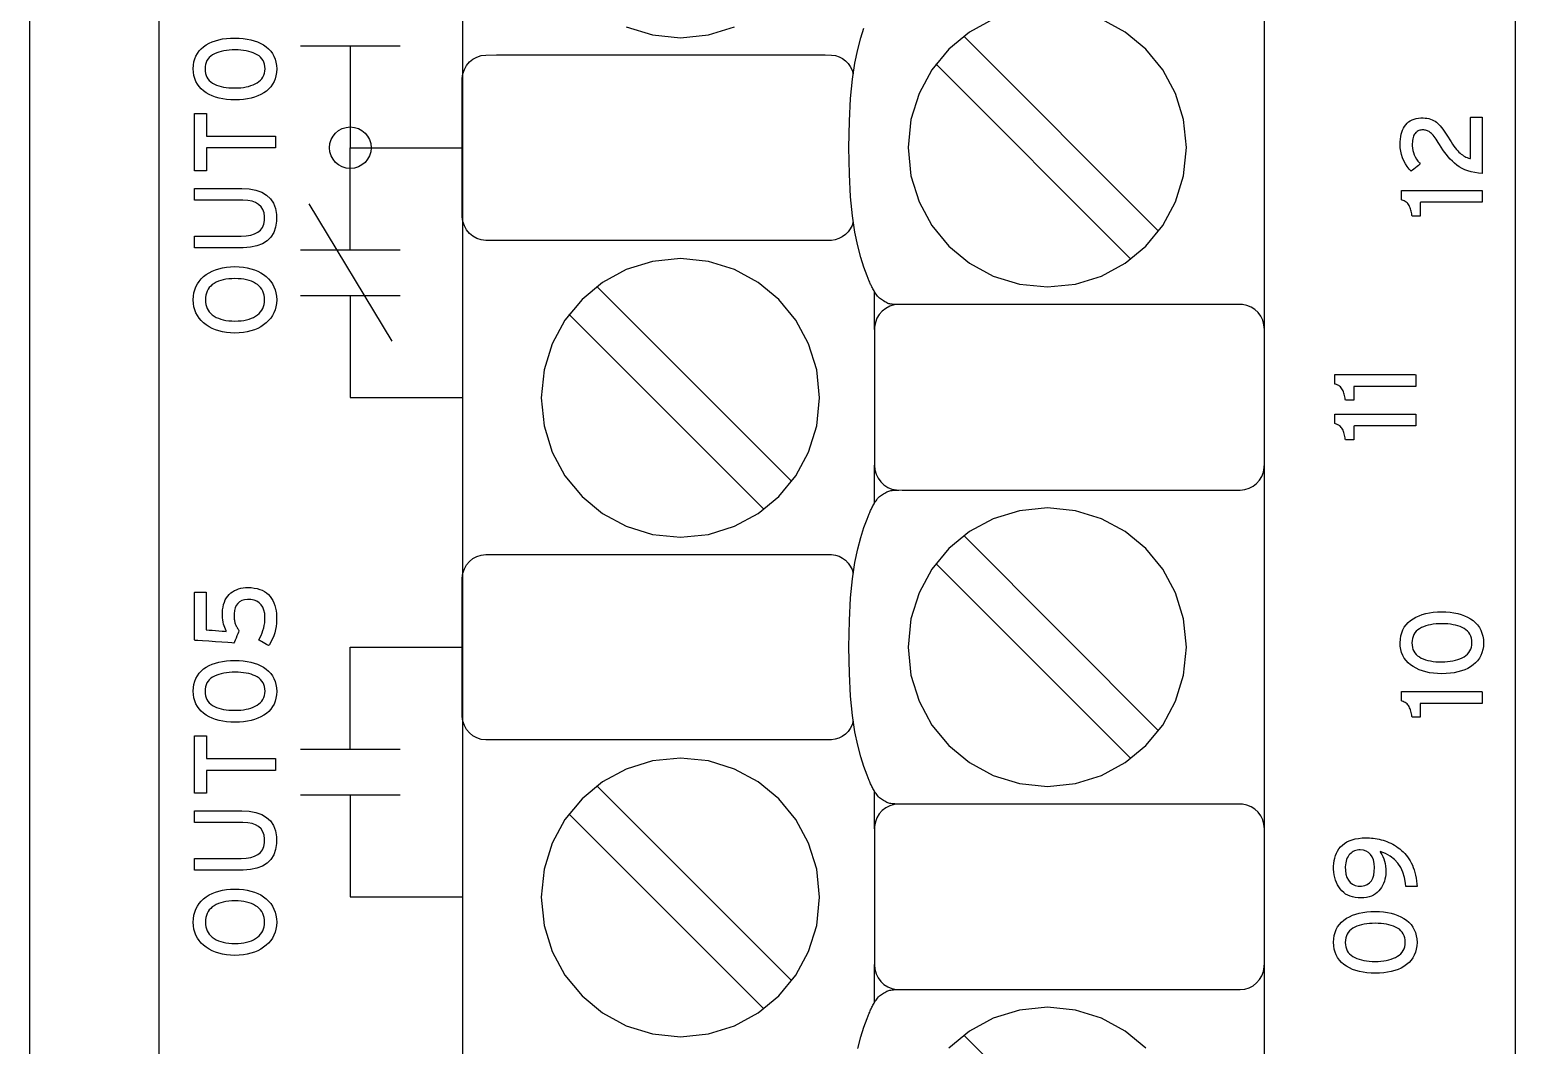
# Model space of a CAD drawing. Extents: x 1 to 47.7, y 0.2 to 35.
# Drawn here: x 31.778 to 33.563, y 5.357 to 6.577 of the extents above; entities that cross this region are included whole.
import ezdxf

# ---------------------------------------------------------------- set-up
doc = ezdxf.new("R2010")
doc.units = 0
doc.header["$MEASUREMENT"] = 0
doc.layers.add('8_0_____DWG', color=7, linetype='CONTINUOUS')

msp = doc.modelspace()

# ---------------------------------------------------------------- linework, layer by layer
at = {"layer": '8_0_____DWG'}
for points in [[(31.9334, 5.2497), (31.9334, 5.3641), (31.9334, 5.4799), (31.9334, 5.597), (31.9334, 5.7155), (31.9334, 5.8351), (31.9334, 5.9559), (31.9334, 6.0778), (31.9334, 6.2006), (31.9334, 6.3245), (31.9334, 6.5748), (31.9334, 6.8281), (31.9334, 7.0841), (31.9334, 7.342), (31.9334, 7.6015), (31.9334, 8.123)], [(33.5634, 8.123), (33.5634, 7.6015), (33.5634, 7.342), (33.5634, 7.0841), (33.5634, 6.8281), (33.5634, 6.5748), (33.5634, 6.3245), (33.5634, 6.2006), (33.5634, 6.0778), (33.5634, 5.9559), (33.5634, 5.8351), (33.5634, 5.7155), (33.5634, 5.597), (33.5634, 5.4799), (33.5634, 5.3641), (33.5634, 5.2497)], [(31.778, 5.3171), (31.778, 5.3956), (31.778, 5.4748), (31.778, 5.5547), (31.778, 5.6353), (31.778, 5.7166), (31.778, 5.7986), (31.778, 5.8813), (31.778, 5.9646), (31.778, 6.0485), (31.778, 6.133), (31.778, 6.2182), (31.778, 6.3039), (31.778, 6.3903), (31.778, 6.4772), (31.778, 6.5647), (31.778, 6.6527), (31.778, 6.8304), (31.778, 7.0101), (31.778, 7.1918), (31.778, 7.3753), (31.778, 7.5606), (31.778, 7.7476), (31.778, 7.9361)], [(33.2621, 5.2528), (33.2621, 5.5441), (33.2621, 5.8354), (33.2621, 6.1231), (33.2621, 6.2646), (33.2621, 6.4038), (33.2621, 6.5403), (33.2621, 6.6737), (33.2621, 6.8035), (33.2621, 6.9294), (33.2621, 7.0508), (33.2621, 7.1672), (33.2621, 7.2784), (33.2621, 7.3837), (33.2621, 7.4828), (33.2621, 7.5753), (33.2621, 7.6606), (33.2621, 7.7004), (33.2621, 7.7383), (33.2621, 7.7742), (33.2621, 7.808), (33.2621, 7.8397), (33.2621, 7.8692)], [(32.298, 6.6112), (32.298, 6.4854), (32.298, 6.3556), (32.298, 6.2222), (32.298, 6.0857), (32.298, 5.9465), (32.298, 5.8051), (32.298, 5.5174), (32.298, 5.2261)], [(32.936, 6.5895), (32.9076, 6.574), (32.8828, 6.5536), (32.8623, 6.5289), (32.8469, 6.5005), (32.8371, 6.4691), (32.8337, 6.4354), (32.8371, 6.4016), (32.8469, 6.3702), (32.8623, 6.3417), (32.8828, 6.317), (32.9076, 6.2965), (32.936, 6.2811), (32.9674, 6.2713), (33.0011, 6.2679), (33.0348, 6.2713), (33.0662, 6.2811), (33.0946, 6.2965), (33.1193, 6.317), (33.1397, 6.3417), (33.1551, 6.3702), (33.1648, 6.4016), (33.1682, 6.4354), (33.1648, 6.4691), (33.1551, 6.5005), (33.1397, 6.5289), (33.1193, 6.5536), (33.0946, 6.574), (33.0662, 6.5895)], [(32.495, 6.5804), (32.5264, 6.5707), (32.5601, 6.5673), (32.5938, 6.5707), (32.6252, 6.5804)], [(32.8224, 6.2468), (32.8209, 6.2468), (32.8194, 6.2468), (32.8178, 6.2469), (32.8162, 6.247), (32.8146, 6.2471), (32.8131, 6.2473), (32.8117, 6.2475), (32.8105, 6.2478), (32.8094, 6.2482), (32.8081, 6.2488), (32.8069, 6.2495), (32.8056, 6.2502), (32.8043, 6.2511), (32.8031, 6.2519), (32.8018, 6.2527), (32.8005, 6.2536), (32.7993, 6.2544), (32.7981, 6.2556), (32.7971, 6.2569), (32.7961, 6.2582), (32.7952, 6.2594), (32.7943, 6.2607), (32.7935, 6.2619), (32.7927, 6.2631), (32.792, 6.2644), (32.7914, 6.2656), (32.7907, 6.2668), (32.7902, 6.2679), (32.7896, 6.2689), (32.7891, 6.27), (32.7886, 6.2711), (32.7881, 6.2723), (32.7875, 6.2736), (32.7869, 6.2751), (32.7844, 6.2814), (32.7806, 6.2917), (32.7768, 6.3035), (32.7731, 6.3173), (32.7698, 6.3337), (32.7669, 6.3532), (32.7646, 6.3762), (32.7632, 6.4034), (32.7626, 6.4353), (32.7632, 6.4672), (32.7646, 6.4944), (32.7669, 6.5174), (32.7698, 6.5369), (32.7731, 6.5533), (32.7768, 6.5671), (32.7806, 6.5789)], [(32.1033, 6.5577), (32.2233, 6.5577)], [(32.1633, 6.5577), (32.1633, 6.4352), (32.298, 6.4352)], [(33.1348, 6.3349), (32.9005, 6.5692)], [(32.7678, 6.3462), (32.7663, 6.3418), (32.7642, 6.3377), (32.7615, 6.334), (32.7583, 6.3308), (32.7546, 6.3281), (32.7506, 6.326), (32.7462, 6.3246), (32.7416, 6.3239), (32.7341, 6.3238), (32.7019, 6.3238), (32.6478, 6.3238), (32.5801, 6.3238), (32.5071, 6.3238), (32.4371, 6.3238), (32.3783, 6.3238), (32.339, 6.3238), (32.3262, 6.3238), (32.3206, 6.3245), (32.3155, 6.3263), (32.3107, 6.3289), (32.3066, 6.3323), (32.3031, 6.3365), (32.3005, 6.3412), (32.2987, 6.3465), (32.2978, 6.3521), (32.2978, 6.3571), (32.2978, 6.3713), (32.2978, 6.3936), (32.2978, 6.4208), (32.2978, 6.4497), (32.2978, 6.4769), (32.2978, 6.4992), (32.2978, 6.5134), (32.2978, 6.5183), (32.2987, 6.524), (32.3005, 6.5292), (32.3031, 6.534), (32.3066, 6.5382), (32.3107, 6.5416), (32.3155, 6.5442), (32.3206, 6.5459), (32.3262, 6.5466), (32.339, 6.5467), (32.3783, 6.5467), (32.4371, 6.5467), (32.5071, 6.5467), (32.5801, 6.5467), (32.6478, 6.5467), (32.7019, 6.5467), (32.7341, 6.5467), (32.7416, 6.5466), (32.7463, 6.5459), (32.7507, 6.5444), (32.7547, 6.5423), (32.7583, 6.5396), (32.7615, 6.5363), (32.7642, 6.5326), (32.7663, 6.5285), (32.7678, 6.524)], [(33.1014, 6.3015), (32.8671, 6.5358)], [(31.9904, 6.4489), (32.0733, 6.4489), (32.0733, 6.4349), (31.9904, 6.4349), (31.9904, 6.4074), (31.9761, 6.4074), (31.9761, 6.4764), (31.9904, 6.4764), (31.9904, 6.4489)], [(32.1633, 6.3127), (32.1633, 6.4352), (32.298, 6.4352)], [(32.1133, 6.3677), (32.2133, 6.2027)], [(32.1033, 6.3127), (32.2233, 6.3127)], [(32.6938, 6.0343), (32.4595, 6.2686)], [(32.1033, 6.2577), (32.2233, 6.2577)], [(32.1633, 6.2577), (32.1633, 6.1352), (32.298, 6.1352)], [(32.7932, 6.2168), (32.7932, 6.2624)], [(32.6604, 6.0009), (32.4261, 6.2351)], [(32.7932, 6.0084), (32.7932, 6.054)], [(32.8224, 5.6468), (32.8209, 5.6468), (32.8194, 5.6468), (32.8178, 5.6469), (32.8162, 5.647), (32.8146, 5.6471), (32.8131, 5.6473), (32.8117, 5.6475), (32.8105, 5.6478), (32.8094, 5.6482), (32.8081, 5.6488), (32.8069, 5.6495), (32.8056, 5.6502), (32.8043, 5.6511), (32.8031, 5.6519), (32.8018, 5.6527), (32.8005, 5.6536), (32.7993, 5.6544), (32.7981, 5.6556), (32.7971, 5.6569), (32.7961, 5.6582), (32.7952, 5.6594), (32.7943, 5.6607), (32.7935, 5.6619), (32.7927, 5.6631), (32.792, 5.6644), (32.7914, 5.6656), (32.7907, 5.6668), (32.7902, 5.6679), (32.7896, 5.6689), (32.7891, 5.67), (32.7886, 5.6711), (32.7881, 5.6723), (32.7875, 5.6736), (32.7869, 5.6751), (32.7844, 5.6814), (32.7806, 5.6917), (32.7768, 5.7035), (32.7731, 5.7173), (32.7698, 5.7337), (32.7669, 5.7532), (32.7646, 5.7762), (32.7632, 5.8034), (32.7626, 5.8353), (32.7632, 5.8671), (32.7646, 5.8943), (32.7669, 5.9174), (32.7698, 5.9369), (32.7731, 5.9532), (32.7768, 5.9671), (32.7806, 5.9789), (32.7844, 5.9891), (32.7869, 5.9954), (32.7875, 5.9969), (32.7881, 5.9983), (32.7886, 5.9995), (32.7891, 6.0006), (32.7896, 6.0016), (32.7902, 6.0027), (32.7907, 6.0038), (32.7914, 6.005), (32.792, 6.0062), (32.7927, 6.0074), (32.7935, 6.0087), (32.7943, 6.0099), (32.7952, 6.0111), (32.7961, 6.0124), (32.7971, 6.0137), (32.7981, 6.015), (32.7993, 6.0162), (32.8005, 6.017), (32.8018, 6.0178), (32.8031, 6.0187), (32.8043, 6.0195), (32.8056, 6.0203), (32.8069, 6.0211), (32.8081, 6.0218), (32.8094, 6.0224), (32.8105, 6.0228), (32.8117, 6.0231), (32.8131, 6.0234), (32.8146, 6.0236), (32.8162, 6.0237), (32.8178, 6.0238), (32.8194, 6.0239), (32.8209, 6.024), (32.8224, 6.024)], [(33.1348, 5.7349), (32.9005, 5.9692)], [(32.7678, 5.7462), (32.7663, 5.7418), (32.7642, 5.7377), (32.7615, 5.734), (32.7583, 5.7308), (32.7546, 5.7281), (32.7506, 5.726), (32.7462, 5.7246), (32.7416, 5.7239), (32.7341, 5.7238), (32.7019, 5.7238), (32.6478, 5.7238), (32.5801, 5.7238), (32.5071, 5.7238), (32.4371, 5.7238), (32.3783, 5.7238), (32.339, 5.7238), (32.3262, 5.7238), (32.3206, 5.7245), (32.3155, 5.7262), (32.3107, 5.7289), (32.3066, 5.7323), (32.3031, 5.7365), (32.3005, 5.7412), (32.2987, 5.7465), (32.2978, 5.7521), (32.2978, 5.7571), (32.2978, 5.7713), (32.2978, 5.7936), (32.2978, 5.8208), (32.2978, 5.8497), (32.2978, 5.8769), (32.2978, 5.8992), (32.2978, 5.9134), (32.2978, 5.9183), (32.2987, 5.924), (32.3005, 5.9292), (32.3031, 5.934), (32.3066, 5.9381), (32.3107, 5.9416), (32.3155, 5.9442), (32.3206, 5.9459), (32.3262, 5.9466), (32.339, 5.9467), (32.3783, 5.9467), (32.4371, 5.9467), (32.5071, 5.9467), (32.5801, 5.9467), (32.6478, 5.9467), (32.7019, 5.9467), (32.7341, 5.9467), (32.7416, 5.9466), (32.7463, 5.9459), (32.7507, 5.9444), (32.7547, 5.9423), (32.7583, 5.9396), (32.7615, 5.9363), (32.7642, 5.9326), (32.7663, 5.9285), (32.7678, 5.924)], [(33.1014, 5.7015), (32.8671, 5.9358)], [(32.1633, 5.7127), (32.1633, 5.8352), (32.298, 5.8352)], [(31.9904, 5.7013), (32.0733, 5.7013), (32.0733, 5.6872), (31.9904, 5.6872), (31.9904, 5.6597), (31.9761, 5.6597), (31.9761, 5.7288), (31.9904, 5.7288), (31.9904, 5.7013)], [(32.1033, 5.7127), (32.2233, 5.7127)], [(32.6938, 5.4343), (32.4595, 5.6686)], [(32.7932, 5.6168), (32.7932, 5.6624)], [(32.1033, 5.6577), (32.2233, 5.6577)], [(32.1633, 5.6577), (32.1633, 5.5352), (32.298, 5.5352)], [(32.6604, 5.4009), (32.4261, 5.6351)], [(32.7932, 5.4084), (32.7932, 5.454)], [(32.7731, 5.3532), (32.7768, 5.3671), (32.7806, 5.3788), (32.7844, 5.3891), (32.7869, 5.3954), (32.7875, 5.3969), (32.7881, 5.3983), (32.7886, 5.3995), (32.7891, 5.4006), (32.7896, 5.4016), (32.7902, 5.4027), (32.7907, 5.4038), (32.7914, 5.405), (32.792, 5.4062), (32.7927, 5.4074), (32.7935, 5.4087), (32.7943, 5.4099), (32.7952, 5.4111), (32.7961, 5.4124), (32.7971, 5.4137), (32.7981, 5.415), (32.7993, 5.4162), (32.8005, 5.417), (32.8018, 5.4178), (32.8031, 5.4187), (32.8043, 5.4195), (32.8056, 5.4203), (32.8069, 5.4211), (32.8081, 5.4218), (32.8094, 5.4224), (32.8105, 5.4228), (32.8117, 5.4231), (32.8131, 5.4233), (32.8146, 5.4236), (32.8162, 5.4237), (32.8178, 5.4238), (32.8194, 5.4239), (32.8209, 5.424), (32.8224, 5.424)], [(33.1193, 5.3536), (33.0946, 5.374), (33.0662, 5.3895), (33.0348, 5.3992), (33.0011, 5.4026), (32.9674, 5.3992), (32.936, 5.3895), (32.9076, 5.374), (32.8828, 5.3536)], [(33.1348, 5.1349), (32.9005, 5.3692)]]:
    msp.add_lwpolyline(points, dxfattribs=at)
for points in [[(32.0245, 6.567), (32.0297, 6.5669), (32.0346, 6.5665), (32.0393, 6.5658), (32.0437, 6.5649), (32.0479, 6.5638), (32.0518, 6.5623), (32.0556, 6.5606), (32.059, 6.5587), (32.0623, 6.5565), (32.0651, 6.554), (32.0677, 6.5513), (32.0698, 6.5483), (32.0715, 6.5451), (32.0729, 6.5416), (32.0739, 6.5379), (32.0746, 6.534), (32.0749, 6.5298), (32.0746, 6.5256), (32.074, 6.5217), (32.0729, 6.518), (32.0716, 6.5146), (32.0698, 6.5114), (32.0677, 6.5085), (32.0652, 6.5058), (32.0624, 6.5033), (32.0592, 6.5011), (32.0558, 6.4991), (32.0521, 6.4975), (32.0482, 6.496), (32.044, 6.4949), (32.0396, 6.4939), (32.0349, 6.4933), (32.03, 6.4929), (32.0248, 6.4928), (32.0196, 6.4929), (32.0147, 6.4933), (32.01, 6.494), (32.0056, 6.4949), (32.0014, 6.4961), (31.9974, 6.4975), (31.9937, 6.4992), (31.9902, 6.5012), (31.987, 6.5034), (31.9841, 6.5059), (31.9816, 6.5087), (31.9795, 6.5116), (31.9777, 6.5148), (31.9764, 6.5183), (31.9754, 6.5219), (31.9748, 6.5259), (31.9746, 6.53), (31.9748, 6.5342), (31.9754, 6.5382), (31.9764, 6.5419), (31.9778, 6.5453), (31.9795, 6.5485), (31.9816, 6.5515), (31.9841, 6.5542), (31.9869, 6.5566), (31.9901, 6.5588), (31.9935, 6.5607), (31.9972, 6.5624), (32.0011, 6.5638), (32.0053, 6.565), (32.0098, 6.5659), (32.0144, 6.5665), (32.0194, 6.5669)], [(32.0248, 6.5528), (32.0212, 6.5527), (32.0177, 6.5525), (32.0144, 6.5521), (32.0112, 6.5516), (32.0082, 6.551), (32.0054, 6.5502), (32.0027, 6.5492), (32.0001, 6.5481), (31.9978, 6.5469), (31.9957, 6.5454), (31.9938, 6.5437), (31.9923, 6.5419), (31.991, 6.5399), (31.99, 6.5376), (31.9893, 6.5352), (31.9888, 6.5326), (31.9887, 6.5298), (31.9888, 6.527), (31.9893, 6.5244), (31.99, 6.522), (31.991, 6.5198), (31.9922, 6.5178), (31.9938, 6.516), (31.9956, 6.5144), (31.9976, 6.5129), (32, 6.5116), (32.0025, 6.5105), (32.0051, 6.5096), (32.008, 6.5088), (32.0109, 6.5081), (32.0141, 6.5076), (32.0174, 6.5072), (32.0209, 6.507), (32.0245, 6.507), (32.0281, 6.5071), (32.0316, 6.5073), (32.0349, 6.5077), (32.038, 6.5082), (32.041, 6.5089), (32.0438, 6.5098), (32.0465, 6.5107), (32.049, 6.5119), (32.0514, 6.5132), (32.0535, 6.5146), (32.0554, 6.5163), (32.057, 6.5181), (32.0583, 6.5201), (32.0594, 6.5223), (32.0601, 6.5247), (32.0606, 6.5273), (32.0608, 6.53), (32.0606, 6.5328), (32.0601, 6.5355), (32.0594, 6.5379), (32.0584, 6.5401), (32.0571, 6.5421), (32.0555, 6.5439), (32.0536, 6.5456), (32.0515, 6.547), (32.0491, 6.5482), (32.0466, 6.5493), (32.044, 6.5502), (32.0412, 6.551), (32.0382, 6.5517), (32.0351, 6.5521), (32.0318, 6.5525), (32.0284, 6.5527)], [(33.5238, 6.4044), (33.5191, 6.4048), (33.5147, 6.4055), (33.5105, 6.4064), (33.5065, 6.4075), (33.5028, 6.4088), (33.4994, 6.4104), (33.4961, 6.4122), (33.4931, 6.4142), (33.4904, 6.4165), (33.4878, 6.419), (33.4853, 6.4215), (33.4829, 6.4241), (33.4806, 6.4269), (33.4784, 6.4297), (33.4762, 6.4327), (33.4742, 6.4357), (33.4723, 6.4389), (33.4707, 6.4416), (33.4694, 6.4436), (33.4682, 6.4455), (33.467, 6.4472), (33.4659, 6.4488), (33.4648, 6.4501), (33.4637, 6.4514), (33.4627, 6.4524), (33.4617, 6.4533), (33.4607, 6.454), (33.4598, 6.4546), (33.4588, 6.4552), (33.4578, 6.4556), (33.4567, 6.456), (33.4557, 6.4563), (33.4546, 6.4565), (33.4535, 6.4566), (33.4524, 6.4567), (33.4511, 6.4566), (33.4498, 6.4565), (33.4486, 6.4562), (33.4475, 6.4559), (33.4465, 6.4554), (33.4455, 6.4548), (33.4445, 6.4541), (33.4437, 6.4534), (33.4429, 6.4525), (33.4422, 6.4514), (33.4415, 6.4502), (33.441, 6.4489), (33.4405, 6.4474), (33.4401, 6.4458), (33.4399, 6.444), (33.4397, 6.4421), (33.4396, 6.44), (33.4396, 6.4376), (33.4398, 6.4348), (33.4403, 6.432), (33.4411, 6.4293), (33.442, 6.4267), (33.4432, 6.4241), (33.4447, 6.4216), (33.4464, 6.4192), (33.4483, 6.4169), (33.4491, 6.4158), (33.4483, 6.4151), (33.447, 6.414), (33.4453, 6.4126), (33.4434, 6.4111), (33.4416, 6.4096), (33.4399, 6.4083), (33.4388, 6.4073), (33.4382, 6.4069), (33.436, 6.4093), (33.4335, 6.4126), (33.4313, 6.416), (33.4294, 6.4196), (33.4279, 6.4232), (33.4267, 6.427), (33.4258, 6.4309), (33.4252, 6.4349), (33.425, 6.439), (33.4251, 6.4424), (33.4254, 6.4455), (33.4258, 6.4485), (33.4263, 6.4513), (33.4271, 6.4539), (33.428, 6.4564), (33.4291, 6.4587), (33.4303, 6.4609), (33.4317, 6.4628), (33.4334, 6.4646), (33.4352, 6.4662), (33.4372, 6.4675), (33.4394, 6.4686), (33.4417, 6.4695), (33.4443, 6.4702), (33.447, 6.4707), (33.4499, 6.471), (33.4527, 6.471), (33.455, 6.4709), (33.4573, 6.4706), (33.4594, 6.4702), (33.4615, 6.4696), (33.4634, 6.4689), (33.4652, 6.4681), (33.467, 6.4671), (33.4686, 6.4659), (33.4701, 6.4646), (33.4716, 6.4631), (33.4732, 6.4614), (33.4748, 6.4595), (33.4764, 6.4575), (33.478, 6.4553), (33.4796, 6.4529), (33.4813, 6.4504), (33.4829, 6.4477), (33.4847, 6.4448), (33.4864, 6.4421), (33.4881, 6.4395), (33.4897, 6.4372), (33.4913, 6.4351), (33.4928, 6.4332), (33.4943, 6.4315), (33.4957, 6.43), (33.4971, 6.4287), (33.4984, 6.4275), (33.4998, 6.4265), (33.5012, 6.4255), (33.5027, 6.4247), (33.5041, 6.4239), (33.5056, 6.4233), (33.5071, 6.4228), (33.5086, 6.4223), (33.5097, 6.4223), (33.5097, 6.4252), (33.5097, 6.4308), (33.5097, 6.4382), (33.5097, 6.4466), (33.5097, 6.455), (33.5097, 6.4625), (33.5097, 6.4684), (33.5097, 6.4716), (33.5098, 6.472), (33.5108, 6.472), (33.5125, 6.472), (33.5147, 6.472), (33.5171, 6.472), (33.5195, 6.472), (33.5215, 6.472), (33.523, 6.472), (33.5237, 6.472), (33.5238, 6.4705), (33.5238, 6.4648), (33.5238, 6.456), (33.5238, 6.4452), (33.5238, 6.4337), (33.5238, 6.4227), (33.5238, 6.4134), (33.5238, 6.4069)], [(32.1633, 6.4602), (32.1683, 6.4597), (32.173, 6.4583), (32.1773, 6.456), (32.181, 6.4529), (32.184, 6.4492), (32.1863, 6.445), (32.1878, 6.4403), (32.1883, 6.4352), (32.1878, 6.4302), (32.1863, 6.4255), (32.184, 6.4213), (32.181, 6.4176), (32.1773, 6.4145), (32.173, 6.4122), (32.1683, 6.4107), (32.1633, 6.4102), (32.1583, 6.4107), (32.1536, 6.4122), (32.1493, 6.4145), (32.1456, 6.4176), (32.1426, 6.4213), (32.1403, 6.4255), (32.1388, 6.4302), (32.1383, 6.4352), (32.1388, 6.4403), (32.1403, 6.445), (32.1426, 6.4492), (32.1456, 6.4529), (32.1493, 6.456), (32.1536, 6.4583), (32.1583, 6.4597)], [(32.0328, 6.3864), (32.0419, 6.3859), (32.0499, 6.3843), (32.0568, 6.3819), (32.0626, 6.3784), (32.0673, 6.374), (32.0708, 6.3687), (32.0733, 6.3624), (32.0746, 6.3551), (32.0747, 6.3471), (32.0736, 6.3397), (32.0713, 6.3333), (32.0679, 6.3279), (32.0635, 6.3234), (32.0579, 6.3198), (32.0511, 6.3172), (32.0433, 6.3156), (32.0344, 6.3149), (32.0311, 6.3149), (32.0261, 6.3149), (32.0184, 6.3149), (32.0092, 6.3149), (31.9994, 6.3149), (31.9901, 6.3149), (31.9825, 6.3149), (31.9775, 6.3149), (31.9761, 6.3149), (31.9761, 6.3156), (31.9761, 6.3172), (31.9761, 6.3193), (31.9761, 6.3217), (31.9761, 6.3241), (31.9761, 6.3263), (31.9761, 6.328), (31.9761, 6.3289), (31.9769, 6.329), (31.9812, 6.329), (31.9884, 6.329), (31.9973, 6.329), (32.007, 6.329), (32.0164, 6.329), (32.0244, 6.329), (32.03, 6.329), (32.0321, 6.329), (32.0383, 6.3293), (32.0437, 6.3301), (32.0483, 6.3316), (32.0522, 6.3336), (32.0553, 6.3363), (32.0577, 6.3395), (32.0593, 6.3432), (32.0602, 6.3476), (32.0603, 6.3525), (32.0596, 6.3571), (32.0581, 6.361), (32.056, 6.3644), (32.0531, 6.3672), (32.0495, 6.3694), (32.0452, 6.371), (32.0401, 6.3719), (32.0343, 6.3723), (32.0317, 6.3723), (32.0266, 6.3723), (32.0189, 6.3723), (32.0095, 6.3723), (31.9996, 6.3723), (31.9903, 6.3723), (31.9826, 6.3723), (31.9775, 6.3723), (31.9761, 6.3724), (31.9761, 6.3731), (31.9761, 6.3746), (31.9761, 6.3767), (31.9761, 6.3791), (31.9761, 6.3816), (31.9761, 6.3837), (31.9761, 6.3854), (31.9761, 6.3863), (31.9769, 6.3864), (31.9813, 6.3864), (31.9885, 6.3864), (31.9976, 6.3864), (32.0074, 6.3864), (32.0169, 6.3864), (32.025, 6.3864), (32.0307, 6.3864)], [(33.5238, 6.3698), (33.5209, 6.3698), (33.5133, 6.3698), (33.5025, 6.3698), (33.4898, 6.3698), (33.4767, 6.3698), (33.4648, 6.3698), (33.4554, 6.3698), (33.45, 6.3698), (33.4492, 6.3696), (33.4492, 6.3684), (33.4492, 6.3663), (33.4492, 6.3636), (33.4492, 6.3607), (33.4492, 6.3579), (33.4492, 6.3554), (33.4492, 6.3537), (33.4492, 6.3531), (33.4488, 6.3531), (33.4478, 6.3531), (33.4464, 6.3531), (33.4447, 6.3531), (33.4429, 6.3531), (33.4413, 6.3531), (33.44, 6.3531), (33.4393, 6.3531), (33.4391, 6.3539), (33.4389, 6.3556), (33.4387, 6.3573), (33.4383, 6.3588), (33.438, 6.3604), (33.4375, 6.3618), (33.437, 6.3632), (33.4364, 6.3646), (33.4357, 6.3658), (33.435, 6.367), (33.4342, 6.3681), (33.4333, 6.3691), (33.4323, 6.3699), (33.4312, 6.3707), (33.43, 6.3713), (33.4287, 6.3719), (33.4273, 6.3723), (33.4266, 6.3726), (33.4266, 6.3734), (33.4266, 6.3749), (33.4266, 6.3767), (33.4266, 6.3787), (33.4266, 6.3806), (33.4266, 6.3823), (33.4266, 6.3834), (33.4266, 6.3839), (33.4303, 6.3839), (33.4402, 6.3839), (33.4544, 6.3839), (33.4709, 6.3839), (33.4879, 6.3839), (33.5035, 6.3839), (33.5158, 6.3839), (33.5228, 6.3839), (33.5238, 6.3837), (33.5238, 6.3827), (33.5238, 6.3809), (33.5238, 6.3787), (33.5238, 6.3762), (33.5238, 6.3738), (33.5238, 6.3718), (33.5238, 6.3703)], [(32.0247, 6.2924), (32.0298, 6.2922), (32.0348, 6.2917), (32.0394, 6.291), (32.0439, 6.2899), (32.048, 6.2886), (32.052, 6.287), (32.0556, 6.2851), (32.0591, 6.2829), (32.0623, 6.2804), (32.0651, 6.2777), (32.0677, 6.2747), (32.0698, 6.2716), (32.0715, 6.2682), (32.0729, 6.2646), (32.0739, 6.2607), (32.0746, 6.2567), (32.0749, 6.2524), (32.0746, 6.2482), (32.0739, 6.2442), (32.0729, 6.2404), (32.0715, 6.2368), (32.0698, 6.2335), (32.0677, 6.2304), (32.0651, 6.2275), (32.0623, 6.2248), (32.0591, 6.2223), (32.0556, 6.2201), (32.052, 6.2181), (32.048, 6.2165), (32.0439, 6.2151), (32.0394, 6.214), (32.0348, 6.2133), (32.0298, 6.2128), (32.0247, 6.2126), (32.0195, 6.2128), (32.0146, 6.2133), (32.0099, 6.214), (32.0054, 6.2151), (32.0012, 6.2165), (31.9973, 6.2181), (31.9936, 6.2201), (31.9901, 6.2223), (31.9869, 6.2248), (31.9841, 6.2275), (31.9816, 6.2304), (31.9795, 6.2335), (31.9778, 6.2368), (31.9764, 6.2404), (31.9754, 6.2442), (31.9748, 6.2482), (31.9746, 6.2524), (31.9748, 6.2567), (31.9754, 6.2607), (31.9764, 6.2646), (31.9778, 6.2682), (31.9795, 6.2716), (31.9816, 6.2747), (31.9841, 6.2777), (31.9869, 6.2804), (31.9901, 6.2829), (31.9936, 6.2851), (31.9973, 6.287), (32.0012, 6.2886), (32.0054, 6.2899), (32.0099, 6.291), (32.0146, 6.2917), (32.0195, 6.2922)], [(32.5601, 5.9673), (32.5938, 5.9707), (32.6252, 5.9804), (32.6536, 5.9959), (32.6783, 6.0163), (32.6987, 6.0411), (32.7141, 6.0695), (32.7238, 6.101), (32.7272, 6.1347), (32.7238, 6.1684), (32.7141, 6.1998), (32.6987, 6.2282), (32.6783, 6.253), (32.6536, 6.2734), (32.6252, 6.2888), (32.5938, 6.2986), (32.5601, 6.302), (32.5264, 6.2986), (32.495, 6.2888), (32.4666, 6.2734), (32.4418, 6.253), (32.4213, 6.2282), (32.4059, 6.1998), (32.3961, 6.1684), (32.3927, 6.1347), (32.3961, 6.101), (32.4059, 6.0695), (32.4213, 6.0411), (32.4418, 6.0163), (32.4666, 5.9959), (32.495, 5.9804), (32.5264, 5.9707)], [(32.0247, 6.278), (32.0209, 6.2779), (32.0172, 6.2776), (32.0138, 6.2772), (32.0106, 6.2766), (32.0076, 6.2758), (32.0047, 6.2748), (32.0021, 6.2736), (31.9997, 6.2723), (31.9974, 6.2708), (31.9955, 6.2691), (31.9938, 6.2672), (31.9924, 6.2652), (31.9912, 6.2629), (31.9903, 6.2606), (31.9896, 6.258), (31.9892, 6.2553), (31.9891, 6.2524), (31.9892, 6.2496), (31.9896, 6.2469), (31.9903, 6.2444), (31.9912, 6.2421), (31.9924, 6.2399), (31.9938, 6.2379), (31.9955, 6.236), (31.9974, 6.2343), (31.9997, 6.2328), (32.0021, 6.2314), (32.0047, 6.2303), (32.0076, 6.2293), (32.0106, 6.2284), (32.0138, 6.2278), (32.0172, 6.2273), (32.0209, 6.2271), (32.0247, 6.227), (32.0284, 6.2271), (32.032, 6.2273), (32.0354, 6.2278), (32.0386, 6.2284), (32.0416, 6.2293), (32.0444, 6.2303), (32.047, 6.2314), (32.0494, 6.2328), (32.0517, 6.2343), (32.0537, 6.236), (32.0555, 6.2379), (32.057, 6.2399), (32.0582, 6.2421), (32.0591, 6.2444), (32.0598, 6.2469), (32.0602, 6.2496), (32.0603, 6.2524), (32.0602, 6.2553), (32.0598, 6.258), (32.0591, 6.2606), (32.0582, 6.2629), (32.057, 6.2652), (32.0555, 6.2672), (32.0537, 6.2691), (32.0517, 6.2708), (32.0494, 6.2723), (32.047, 6.2736), (32.0444, 6.2748), (32.0416, 6.2758), (32.0386, 6.2766), (32.0354, 6.2772), (32.032, 6.2776), (32.0284, 6.2779)], [(32.8224, 6.2468), (32.8169, 6.2463), (32.8117, 6.2447), (32.8069, 6.2422), (32.8027, 6.239), (32.7991, 6.235), (32.7963, 6.2304), (32.7944, 6.2252), (32.7933, 6.2197), (32.7932, 6.2152), (32.7932, 6.2034), (32.7932, 6.1828), (32.7932, 6.1567), (32.7932, 6.1282), (32.7932, 6.1005), (32.7932, 6.0768), (32.7932, 6.0602), (32.7932, 6.054), (32.7937, 6.0483), (32.7952, 6.0429), (32.7976, 6.0381), (32.8008, 6.0337), (32.8047, 6.0301), (32.8092, 6.0272), (32.8142, 6.0252), (32.8196, 6.0241), (32.8265, 6.024), (32.8563, 6.024), (32.908, 6.024), (32.9738, 6.024), (33.0456, 6.024), (33.1155, 6.024), (33.1752, 6.024), (33.217, 6.024), (33.2327, 6.024), (33.2383, 6.0245), (33.2435, 6.0261), (33.2482, 6.0285), (33.2524, 6.0318), (33.256, 6.0358), (33.2588, 6.0404), (33.2608, 6.0456), (33.2618, 6.0511), (33.2619, 6.0556), (33.2619, 6.0674), (33.2619, 6.0879), (33.2619, 6.1141), (33.2619, 6.1426), (33.2619, 6.1703), (33.2619, 6.194), (33.2619, 6.2106), (33.2619, 6.2168), (33.2614, 6.2225), (33.2599, 6.2279), (33.2575, 6.2327), (33.2543, 6.2371), (33.2504, 6.2407), (33.2459, 6.2436), (33.2409, 6.2456), (33.2355, 6.2467), (33.2286, 6.2468), (33.1989, 6.2468), (33.1471, 6.2468), (33.0813, 6.2468), (33.0095, 6.2468), (32.9397, 6.2468), (32.8799, 6.2468), (32.8381, 6.2468)], [(33.4437, 6.1485), (33.4409, 6.1485), (33.4333, 6.1485), (33.4224, 6.1485), (33.4098, 6.1485), (33.3967, 6.1485), (33.3848, 6.1485), (33.3754, 6.1485), (33.37, 6.1485), (33.3692, 6.1483), (33.3692, 6.1471), (33.3692, 6.145), (33.3692, 6.1423), (33.3692, 6.1394), (33.3692, 6.1365), (33.3692, 6.1341), (33.3692, 6.1324), (33.3692, 6.1318), (33.3688, 6.1318), (33.3678, 6.1318), (33.3663, 6.1318), (33.3646, 6.1318), (33.3629, 6.1318), (33.3613, 6.1318), (33.36, 6.1318), (33.3593, 6.1318), (33.3591, 6.1326), (33.3589, 6.1343), (33.3586, 6.136), (33.3583, 6.1375), (33.3579, 6.139), (33.3575, 6.1405), (33.357, 6.1419), (33.3564, 6.1432), (33.3557, 6.1445), (33.355, 6.1457), (33.3542, 6.1468), (33.3533, 6.1478), (33.3523, 6.1486), (33.3512, 6.1494), (33.35, 6.15), (33.3487, 6.1506), (33.3473, 6.151), (33.3466, 6.1513), (33.3466, 6.1521), (33.3466, 6.1535), (33.3466, 6.1554), (33.3466, 6.1574), (33.3466, 6.1593), (33.3466, 6.161), (33.3466, 6.1621), (33.3466, 6.1626), (33.3503, 6.1626), (33.3602, 6.1626), (33.3743, 6.1626), (33.3909, 6.1626), (33.4079, 6.1626), (33.4235, 6.1626), (33.4357, 6.1626), (33.4428, 6.1626), (33.4437, 6.1624), (33.4437, 6.1614), (33.4437, 6.1596), (33.4437, 6.1574), (33.4437, 6.1549), (33.4437, 6.1525), (33.4437, 6.1504), (33.4437, 6.149)], [(33.4437, 6.101), (33.4409, 6.101), (33.4333, 6.101), (33.4224, 6.101), (33.4098, 6.101), (33.3967, 6.101), (33.3848, 6.101), (33.3754, 6.101), (33.37, 6.101), (33.3692, 6.1008), (33.3692, 6.0996), (33.3692, 6.0975), (33.3692, 6.0948), (33.3692, 6.0919), (33.3692, 6.0891), (33.3692, 6.0866), (33.3692, 6.0849), (33.3692, 6.0843), (33.3688, 6.0843), (33.3678, 6.0843), (33.3663, 6.0843), (33.3646, 6.0843), (33.3629, 6.0843), (33.3613, 6.0843), (33.36, 6.0843), (33.3593, 6.0843), (33.3591, 6.0852), (33.3589, 6.0869), (33.3586, 6.0885), (33.3583, 6.0901), (33.3579, 6.0916), (33.3575, 6.093), (33.357, 6.0944), (33.3564, 6.0958), (33.3557, 6.097), (33.355, 6.0982), (33.3542, 6.0993), (33.3533, 6.1003), (33.3523, 6.1011), (33.3512, 6.1019), (33.35, 6.1025), (33.3487, 6.1031), (33.3473, 6.1035), (33.3466, 6.1038), (33.3466, 6.1046), (33.3466, 6.1061), (33.3466, 6.1079), (33.3466, 6.1099), (33.3466, 6.1118), (33.3466, 6.1135), (33.3466, 6.1147), (33.3466, 6.1151), (33.3503, 6.1151), (33.3602, 6.1151), (33.3743, 6.1151), (33.3909, 6.1151), (33.4079, 6.1151), (33.4235, 6.1151), (33.4357, 6.1151), (33.4428, 6.1151), (33.4437, 6.115), (33.4437, 6.1139), (33.4437, 6.1122), (33.4437, 6.1099), (33.4437, 6.1074), (33.4437, 6.105), (33.4437, 6.103), (33.4437, 6.1015)], [(33.0011, 5.6679), (33.0348, 5.6713), (33.0662, 5.6811), (33.0946, 5.6965), (33.1193, 5.717), (33.1397, 5.7417), (33.1551, 5.7702), (33.1648, 5.8016), (33.1682, 5.8354), (33.1648, 5.8691), (33.1551, 5.9004), (33.1397, 5.9289), (33.1193, 5.9536), (33.0946, 5.974), (33.0662, 5.9895), (33.0348, 5.9992), (33.0011, 6.0026), (32.9674, 5.9992), (32.936, 5.9895), (32.9076, 5.974), (32.8828, 5.9536), (32.8623, 5.9289), (32.8469, 5.9004), (32.8371, 5.8691), (32.8337, 5.8354), (32.8371, 5.8016), (32.8469, 5.7702), (32.8623, 5.7417), (32.8828, 5.717), (32.9076, 5.6965), (32.936, 5.6811), (32.9674, 5.6713)], [(32.0403, 5.9069), (32.0442, 5.9068), (32.0479, 5.9063), (32.0513, 5.9057), (32.0545, 5.9047), (32.0574, 5.9035), (32.0601, 5.9021), (32.0626, 5.9003), (32.0648, 5.8983), (32.0668, 5.8961), (32.0686, 5.8937), (32.0701, 5.8911), (32.0715, 5.8883), (32.0726, 5.8854), (32.0735, 5.8822), (32.0741, 5.879), (32.0746, 5.8755), (32.0748, 5.8719), (32.0748, 5.868), (32.0746, 5.864), (32.0741, 5.8601), (32.0734, 5.8563), (32.0724, 5.8525), (32.0712, 5.8488), (32.0697, 5.8452), (32.0679, 5.8416), (32.066, 5.8381), (32.0651, 5.8371), (32.0641, 5.8376), (32.0626, 5.8385), (32.0607, 5.8396), (32.0587, 5.8407), (32.0567, 5.8419), (32.055, 5.8428), (32.0537, 5.8435), (32.0532, 5.8438), (32.0546, 5.8464), (32.0561, 5.8494), (32.0573, 5.8523), (32.0583, 5.8553), (32.0592, 5.8583), (32.0599, 5.8614), (32.0604, 5.8644), (32.0607, 5.8675), (32.0607, 5.8708), (32.0604, 5.8755), (32.0595, 5.8796), (32.0581, 5.8832), (32.0563, 5.8862), (32.0539, 5.8886), (32.0511, 5.8904), (32.0477, 5.8917), (32.0438, 5.8924), (32.0397, 5.8925), (32.0361, 5.892), (32.033, 5.8911), (32.0303, 5.8896), (32.028, 5.8877), (32.0263, 5.8853), (32.0249, 5.8825), (32.0241, 5.8791), (32.0236, 5.8753), (32.0236, 5.8727), (32.0236, 5.8715), (32.0237, 5.8702), (32.0238, 5.869), (32.024, 5.8678), (32.0242, 5.8666), (32.0244, 5.8655), (32.0247, 5.8645), (32.025, 5.8634), (32.0254, 5.8624), (32.0258, 5.8615), (32.0263, 5.8605), (32.0268, 5.8596), (32.0273, 5.8587), (32.0278, 5.8578), (32.0284, 5.8569), (32.0291, 5.8561), (32.0297, 5.8553), (32.0295, 5.8547), (32.0289, 5.8533), (32.028, 5.8512), (32.0271, 5.8487), (32.026, 5.8462), (32.025, 5.8438), (32.0242, 5.8418), (32.0237, 5.8405), (32.0235, 5.8402), (32.0211, 5.8404), (32.016, 5.8407), (32.0091, 5.8412), (32.0012, 5.8417), (31.9932, 5.8423), (31.9858, 5.8428), (31.9801, 5.8432), (31.9767, 5.8434), (31.9761, 5.8439), (31.9761, 5.8476), (31.9761, 5.8544), (31.9761, 5.8632), (31.9761, 5.8729), (31.9761, 5.8826), (31.9761, 5.8912), (31.9761, 5.8977), (31.9761, 5.901), (31.9763, 5.9013), (31.9774, 5.9013), (31.9792, 5.9013), (31.9813, 5.9013), (31.9837, 5.9013), (31.986, 5.9013), (31.9879, 5.9013), (31.9893, 5.9013), (31.9899, 5.9013), (31.9899, 5.9), (31.9899, 5.8959), (31.9899, 5.8898), (31.9899, 5.8825), (31.9899, 5.8748), (31.9899, 5.8675), (31.9899, 5.8614), (31.9899, 5.8573), (31.99, 5.856), (31.991, 5.856), (31.9935, 5.8558), (31.9971, 5.8555), (32.0011, 5.8552), (32.0053, 5.8549), (32.0092, 5.8546), (32.0123, 5.8544), (32.0142, 5.8542), (32.0143, 5.8548), (32.0133, 5.8567), (32.0124, 5.8587), (32.0116, 5.8608), (32.011, 5.863), (32.0105, 5.8654), (32.0101, 5.8679), (32.0098, 5.8705), (32.0096, 5.8733), (32.0097, 5.8765), (32.0099, 5.88), (32.0104, 5.8833), (32.0111, 5.8864), (32.012, 5.8892), (32.0131, 5.8919), (32.0145, 5.8943), (32.016, 5.8965), (32.0178, 5.8985), (32.0198, 5.9003), (32.0219, 5.9018), (32.0241, 5.9032), (32.0265, 5.9043), (32.029, 5.9053), (32.0316, 5.906), (32.0344, 5.9065), (32.0373, 5.9068)], [(33.475, 5.8776), (33.4801, 5.8775), (33.4851, 5.8771), (33.4897, 5.8764), (33.4942, 5.8755), (33.4983, 5.8744), (33.5023, 5.8729), (33.506, 5.8712), (33.5095, 5.8693), (33.5127, 5.8671), (33.5156, 5.8646), (33.5181, 5.8619), (33.5203, 5.8589), (33.522, 5.8557), (33.5234, 5.8522), (33.5244, 5.8485), (33.5251, 5.8445), (33.5253, 5.8403), (33.5251, 5.8362), (33.5244, 5.8323), (33.5234, 5.8286), (33.522, 5.8252), (33.5203, 5.822), (33.5182, 5.819), (33.5157, 5.8163), (33.5128, 5.8139), (33.5097, 5.8117), (33.5062, 5.8097), (33.5026, 5.808), (33.4986, 5.8066), (33.4945, 5.8054), (33.49, 5.8045), (33.4854, 5.8039), (33.4804, 5.8035), (33.4753, 5.8033), (33.4701, 5.8035), (33.4652, 5.8039), (33.4605, 5.8045), (33.4561, 5.8055), (33.4519, 5.8066), (33.4479, 5.8081), (33.4442, 5.8098), (33.4407, 5.8118), (33.4375, 5.814), (33.4346, 5.8165), (33.4321, 5.8192), (33.4299, 5.8222), (33.4282, 5.8254), (33.4268, 5.8288), (33.4259, 5.8325), (33.4252, 5.8364), (33.425, 5.8406), (33.4253, 5.8448), (33.4259, 5.8488), (33.4269, 5.8525), (33.4282, 5.8559), (33.43, 5.8591), (33.4321, 5.8621), (33.4345, 5.8648), (33.4374, 5.8672), (33.4406, 5.8694), (33.444, 5.8713), (33.4477, 5.873), (33.4516, 5.8744), (33.4558, 5.8755), (33.4602, 5.8764), (33.4649, 5.8771), (33.4698, 5.8775)], [(33.4753, 5.8634), (33.4717, 5.8633), (33.4682, 5.8631), (33.4649, 5.8627), (33.4617, 5.8622), (33.4587, 5.8615), (33.4559, 5.8607), (33.4532, 5.8598), (33.4506, 5.8587), (33.4482, 5.8574), (33.4461, 5.856), (33.4443, 5.8543), (33.4427, 5.8525), (33.4415, 5.8504), (33.4405, 5.8482), (33.4397, 5.8458), (33.4393, 5.8432), (33.4391, 5.8403), (33.4393, 5.8376), (33.4397, 5.835), (33.4404, 5.8326), (33.4414, 5.8304), (33.4427, 5.8284), (33.4442, 5.8266), (33.446, 5.8249), (33.4481, 5.8235), (33.4504, 5.8222), (33.4529, 5.8211), (33.4556, 5.8201), (33.4584, 5.8193), (33.4614, 5.8187), (33.4646, 5.8182), (33.4679, 5.8178), (33.4714, 5.8176), (33.475, 5.8176), (33.4786, 5.8177), (33.482, 5.8179), (33.4853, 5.8183), (33.4885, 5.8188), (33.4914, 5.8195), (33.4943, 5.8203), (33.4969, 5.8213), (33.4994, 5.8225), (33.5018, 5.8238), (33.504, 5.8252), (33.5059, 5.8269), (33.5075, 5.8287), (33.5088, 5.8307), (33.5098, 5.8329), (33.5106, 5.8353), (33.511, 5.8378), (33.5112, 5.8406), (33.511, 5.8434), (33.5106, 5.846), (33.5099, 5.8484), (33.5088, 5.8507), (33.5075, 5.8527), (33.506, 5.8545), (33.5041, 5.8562), (33.5019, 5.8576), (33.4996, 5.8588), (33.4971, 5.8599), (33.4945, 5.8608), (33.4917, 5.8616), (33.4887, 5.8622), (33.4856, 5.8627), (33.4823, 5.8631), (33.4789, 5.8633)], [(32.0245, 5.8194), (32.0297, 5.8192), (32.0346, 5.8189), (32.0393, 5.8182), (32.0437, 5.8173), (32.0479, 5.8161), (32.0518, 5.8147), (32.0556, 5.813), (32.059, 5.8111), (32.0623, 5.8088), (32.0651, 5.8064), (32.0677, 5.8036), (32.0698, 5.8007), (32.0715, 5.7975), (32.0729, 5.794), (32.0739, 5.7903), (32.0746, 5.7863), (32.0749, 5.7821), (32.0746, 5.778), (32.074, 5.774), (32.0729, 5.7704), (32.0716, 5.7669), (32.0698, 5.7638), (32.0677, 5.7608), (32.0652, 5.7581), (32.0624, 5.7557), (32.0592, 5.7535), (32.0558, 5.7515), (32.0521, 5.7498), (32.0482, 5.7484), (32.044, 5.7472), (32.0396, 5.7463), (32.0349, 5.7457), (32.03, 5.7453), (32.0248, 5.7451), (32.0196, 5.7453), (32.0147, 5.7457), (32.01, 5.7463), (32.0056, 5.7472), (32.0014, 5.7484), (31.9974, 5.7499), (31.9937, 5.7516), (31.9902, 5.7536), (31.987, 5.7558), (31.9841, 5.7583), (31.9816, 5.761), (31.9795, 5.764), (31.9777, 5.7672), (31.9764, 5.7706), (31.9754, 5.7743), (31.9748, 5.7782), (31.9746, 5.7824), (31.9748, 5.7866), (31.9754, 5.7905), (31.9764, 5.7942), (31.9778, 5.7977), (31.9795, 5.8009), (31.9816, 5.8038), (31.9841, 5.8065), (31.9869, 5.809), (31.9901, 5.8112), (31.9935, 5.8131), (31.9972, 5.8148), (32.0011, 5.8162), (32.0053, 5.8173), (32.0098, 5.8182), (32.0144, 5.8189), (32.0194, 5.8192)], [(32.0248, 5.8051), (32.0212, 5.8051), (32.0177, 5.8049), (32.0144, 5.8045), (32.0112, 5.804), (32.0082, 5.8033), (32.0054, 5.8025), (32.0027, 5.8016), (32.0001, 5.8005), (31.9978, 5.7992), (31.9957, 5.7978), (31.9938, 5.7961), (31.9923, 5.7943), (31.991, 5.7922), (31.99, 5.79), (31.9893, 5.7876), (31.9888, 5.7849), (31.9887, 5.7821), (31.9888, 5.7794), (31.9893, 5.7768), (31.99, 5.7744), (31.991, 5.7722), (31.9922, 5.7702), (31.9938, 5.7683), (31.9956, 5.7667), (31.9976, 5.7653), (32, 5.764), (32.0025, 5.7629), (32.0051, 5.7619), (32.008, 5.7611), (32.0109, 5.7605), (32.0141, 5.76), (32.0174, 5.7596), (32.0209, 5.7594), (32.0245, 5.7594), (32.0281, 5.7594), (32.0316, 5.7597), (32.0349, 5.76), (32.038, 5.7606), (32.041, 5.7613), (32.0438, 5.7621), (32.0465, 5.7631), (32.049, 5.7642), (32.0514, 5.7655), (32.0535, 5.767), (32.0554, 5.7686), (32.057, 5.7705), (32.0583, 5.7725), (32.0594, 5.7747), (32.0601, 5.7771), (32.0606, 5.7796), (32.0608, 5.7824), (32.0606, 5.7852), (32.0601, 5.7878), (32.0594, 5.7902), (32.0584, 5.7925), (32.0571, 5.7945), (32.0555, 5.7963), (32.0536, 5.7979), (32.0515, 5.7994), (32.0491, 5.8006), (32.0466, 5.8017), (32.044, 5.8026), (32.0412, 5.8034), (32.0382, 5.804), (32.0351, 5.8045), (32.0318, 5.8049), (32.0284, 5.8051)], [(33.5238, 5.7677), (33.5209, 5.7677), (33.5133, 5.7677), (33.5025, 5.7677), (33.4898, 5.7677), (33.4767, 5.7677), (33.4648, 5.7677), (33.4554, 5.7677), (33.45, 5.7677), (33.4492, 5.7676), (33.4492, 5.7664), (33.4492, 5.7643), (33.4492, 5.7616), (33.4492, 5.7587), (33.4492, 5.7558), (33.4492, 5.7534), (33.4492, 5.7517), (33.4492, 5.751), (33.4488, 5.751), (33.4478, 5.751), (33.4464, 5.751), (33.4447, 5.751), (33.4429, 5.751), (33.4413, 5.751), (33.44, 5.751), (33.4393, 5.751), (33.4391, 5.7519), (33.4389, 5.7536), (33.4387, 5.7552), (33.4383, 5.7568), (33.438, 5.7583), (33.4375, 5.7598), (33.437, 5.7612), (33.4364, 5.7625), (33.4357, 5.7638), (33.435, 5.765), (33.4342, 5.7661), (33.4333, 5.767), (33.4323, 5.7679), (33.4312, 5.7686), (33.43, 5.7693), (33.4287, 5.7698), (33.4273, 5.7703), (33.4266, 5.7706), (33.4266, 5.7714), (33.4266, 5.7728), (33.4266, 5.7746), (33.4266, 5.7766), (33.4266, 5.7786), (33.4266, 5.7802), (33.4266, 5.7814), (33.4266, 5.7818), (33.4303, 5.7818), (33.4402, 5.7818), (33.4544, 5.7818), (33.4709, 5.7818), (33.4879, 5.7818), (33.5035, 5.7818), (33.5158, 5.7818), (33.5228, 5.7818), (33.5238, 5.7817), (33.5238, 5.7807), (33.5238, 5.7789), (33.5238, 5.7766), (33.5238, 5.7742), (33.5238, 5.7718), (33.5238, 5.7697), (33.5238, 5.7683)], [(32.5601, 5.3673), (32.5938, 5.3707), (32.6252, 5.3804), (32.6536, 5.3959), (32.6783, 5.4163), (32.6987, 5.4411), (32.7141, 5.4695), (32.7238, 5.501), (32.7272, 5.5347), (32.7238, 5.5684), (32.7141, 5.5998), (32.6987, 5.6282), (32.6783, 5.653), (32.6536, 5.6734), (32.6252, 5.6888), (32.5938, 5.6986), (32.5601, 5.702), (32.5264, 5.6986), (32.495, 5.6888), (32.4666, 5.6734), (32.4418, 5.653), (32.4213, 5.6282), (32.4059, 5.5998), (32.3961, 5.5684), (32.3927, 5.5347), (32.3961, 5.501), (32.4059, 5.4695), (32.4213, 5.4411), (32.4418, 5.4163), (32.4666, 5.3959), (32.495, 5.3804), (32.5264, 5.3707)], [(32.8224, 5.6468), (32.8169, 5.6463), (32.8117, 5.6447), (32.8069, 5.6422), (32.8027, 5.639), (32.7991, 5.635), (32.7963, 5.6304), (32.7944, 5.6252), (32.7933, 5.6197), (32.7932, 5.6152), (32.7932, 5.6034), (32.7932, 5.5828), (32.7932, 5.5567), (32.7932, 5.5282), (32.7932, 5.5005), (32.7932, 5.4768), (32.7932, 5.4602), (32.7932, 5.454), (32.7937, 5.4483), (32.7952, 5.4429), (32.7976, 5.4381), (32.8008, 5.4337), (32.8047, 5.4301), (32.8092, 5.4272), (32.8142, 5.4252), (32.8196, 5.4241), (32.8265, 5.424), (32.8563, 5.424), (32.908, 5.424), (32.9738, 5.424), (33.0456, 5.424), (33.1155, 5.424), (33.1752, 5.424), (33.217, 5.424), (33.2327, 5.424), (33.2383, 5.4245), (33.2435, 5.4261), (33.2482, 5.4285), (33.2524, 5.4318), (33.256, 5.4358), (33.2588, 5.4404), (33.2608, 5.4455), (33.2618, 5.4511), (33.2619, 5.4556), (33.2619, 5.4674), (33.2619, 5.4879), (33.2619, 5.5141), (33.2619, 5.5426), (33.2619, 5.5703), (33.2619, 5.594), (33.2619, 5.6106), (33.2619, 5.6168), (33.2614, 5.6225), (33.2599, 5.6279), (33.2575, 5.6327), (33.2543, 5.637), (33.2504, 5.6407), (33.2459, 5.6436), (33.2409, 5.6456), (33.2355, 5.6467), (33.2286, 5.6468), (33.1989, 5.6468), (33.1471, 5.6468), (33.0813, 5.6468), (33.0095, 5.6468), (32.9397, 5.6468), (32.8799, 5.6468), (32.8381, 5.6468)], [(32.0328, 5.6388), (32.0419, 5.6382), (32.0499, 5.6367), (32.0568, 5.6342), (32.0626, 5.6308), (32.0673, 5.6264), (32.0708, 5.621), (32.0733, 5.6147), (32.0746, 5.6074), (32.0747, 5.5994), (32.0736, 5.5921), (32.0713, 5.5857), (32.0679, 5.5802), (32.0635, 5.5757), (32.0579, 5.5722), (32.0511, 5.5696), (32.0433, 5.568), (32.0344, 5.5673), (32.0311, 5.5672), (32.0261, 5.5672), (32.0184, 5.5672), (32.0092, 5.5672), (31.9994, 5.5672), (31.9901, 5.5672), (31.9825, 5.5672), (31.9775, 5.5672), (31.9761, 5.5673), (31.9761, 5.568), (31.9761, 5.5695), (31.9761, 5.5716), (31.9761, 5.574), (31.9761, 5.5765), (31.9761, 5.5787), (31.9761, 5.5803), (31.9761, 5.5813), (31.9769, 5.5813), (31.9812, 5.5813), (31.9884, 5.5813), (31.9973, 5.5813), (32.007, 5.5813), (32.0164, 5.5813), (32.0244, 5.5813), (32.03, 5.5813), (32.0321, 5.5813), (32.0383, 5.5816), (32.0437, 5.5825), (32.0483, 5.584), (32.0522, 5.586), (32.0553, 5.5886), (32.0577, 5.5918), (32.0593, 5.5956), (32.0602, 5.6), (32.0603, 5.6049), (32.0596, 5.6094), (32.0581, 5.6134), (32.056, 5.6168), (32.0531, 5.6196), (32.0495, 5.6217), (32.0452, 5.6233), (32.0401, 5.6243), (32.0343, 5.6247), (32.0317, 5.6247), (32.0266, 5.6247), (32.0189, 5.6247), (32.0095, 5.6247), (31.9996, 5.6247), (31.9903, 5.6247), (31.9826, 5.6247), (31.9775, 5.6247), (31.9761, 5.6247), (31.9761, 5.6254), (31.9761, 5.627), (31.9761, 5.6291), (31.9761, 5.6315), (31.9761, 5.6339), (31.9761, 5.6361), (31.9761, 5.6378), (31.9761, 5.6387), (31.9769, 5.6388), (31.9813, 5.6388), (31.9885, 5.6388), (31.9976, 5.6388), (32.0074, 5.6388), (32.0169, 5.6388), (32.025, 5.6388), (32.0307, 5.6388)], [(33.3837, 5.6062), (33.386, 5.6061), (33.3882, 5.606), (33.3905, 5.6058), (33.3928, 5.6056), (33.3951, 5.6053), (33.3974, 5.6049), (33.3997, 5.6044), (33.4021, 5.6039), (33.4045, 5.6032), (33.4069, 5.6025), (33.4092, 5.6016), (33.4115, 5.6007), (33.4138, 5.5996), (33.4161, 5.5984), (33.4183, 5.5972), (33.4205, 5.5958), (33.4227, 5.5943), (33.4248, 5.5928), (33.4268, 5.5911), (33.4287, 5.5894), (33.4305, 5.5875), (33.4323, 5.5854), (33.4339, 5.5833), (33.4355, 5.581), (33.437, 5.5786), (33.4383, 5.5761), (33.4397, 5.5734), (33.4408, 5.5706), (33.4419, 5.5676), (33.4428, 5.5645), (33.4436, 5.5613), (33.4442, 5.5579), (33.4447, 5.5544), (33.4451, 5.5507), (33.4453, 5.5478), (33.4446, 5.5478), (33.4431, 5.5478), (33.441, 5.5478), (33.4387, 5.5478), (33.4364, 5.5478), (33.4343, 5.5478), (33.4326, 5.5478), (33.4317, 5.5478), (33.4313, 5.5518), (33.4302, 5.5587), (33.4284, 5.565), (33.4257, 5.5707), (33.4223, 5.5758), (33.4182, 5.5803), (33.4132, 5.5841), (33.4075, 5.5873), (33.4011, 5.5899), (33.4015, 5.5885), (33.403, 5.5862), (33.4043, 5.5838), (33.4054, 5.5811), (33.4063, 5.5783), (33.407, 5.5752), (33.4075, 5.572), (33.4077, 5.5686), (33.4078, 5.5651), (33.4077, 5.5621), (33.4073, 5.5593), (33.4068, 5.5566), (33.4061, 5.554), (33.4051, 5.5514), (33.404, 5.549), (33.4027, 5.5467), (33.4012, 5.5445), (33.3994, 5.5424), (33.3975, 5.5405), (33.3954, 5.5388), (33.393, 5.5374), (33.3905, 5.5362), (33.3877, 5.5353), (33.3847, 5.5346), (33.3815, 5.5342), (33.3782, 5.5339), (33.3746, 5.534), (33.3711, 5.5344), (33.3679, 5.5351), (33.3649, 5.536), (33.3621, 5.5372), (33.3595, 5.5387), (33.3572, 5.5405), (33.355, 5.5426), (33.3531, 5.5449), (33.3513, 5.5473), (33.3498, 5.5499), (33.3484, 5.5527), (33.3473, 5.5555), (33.3464, 5.5586), (33.3457, 5.5618), (33.3453, 5.5651), (33.345, 5.5686), (33.345, 5.5721), (33.3452, 5.5755), (33.3457, 5.5788), (33.3464, 5.5819), (33.3473, 5.5848), (33.3485, 5.5877), (33.3499, 5.5903), (33.3515, 5.5928), (33.3534, 5.5952), (33.3556, 5.5974), (33.358, 5.5994), (33.3608, 5.6012), (33.3639, 5.6026), (33.3672, 5.6039), (33.3709, 5.6048), (33.3749, 5.6055), (33.3792, 5.606)], [(33.3769, 5.5918), (33.3752, 5.5917), (33.3735, 5.5915), (33.3718, 5.5911), (33.3702, 5.5905), (33.3687, 5.5898), (33.3673, 5.5889), (33.366, 5.5879), (33.3647, 5.5867), (33.3634, 5.5853), (33.3624, 5.5838), (33.3615, 5.5821), (33.3607, 5.5803), (33.3601, 5.5783), (33.3596, 5.5761), (33.3593, 5.5738), (33.3591, 5.5713), (33.3593, 5.5671), (33.3599, 5.5625), (33.3611, 5.5585), (33.3628, 5.5552), (33.365, 5.5525), (33.3677, 5.5504), (33.3709, 5.5491), (33.3746, 5.5483), (33.3787, 5.5483), (33.3824, 5.5489), (33.3856, 5.5501), (33.3883, 5.552), (33.3905, 5.5545), (33.3922, 5.5576), (33.3933, 5.5613), (33.394, 5.5657), (33.3941, 5.5706), (33.3937, 5.5755), (33.3929, 5.5797), (33.3915, 5.5833), (33.3896, 5.5863), (33.3872, 5.5886), (33.3843, 5.5903), (33.3809, 5.5914)], [(32.0247, 5.5447), (32.0298, 5.5445), (32.0348, 5.5441), (32.0394, 5.5433), (32.0439, 5.5423), (32.048, 5.541), (32.052, 5.5394), (32.0556, 5.5375), (32.0591, 5.5353), (32.0623, 5.5328), (32.0651, 5.53), (32.0677, 5.5271), (32.0698, 5.5239), (32.0715, 5.5205), (32.0729, 5.5169), (32.0739, 5.5131), (32.0746, 5.509), (32.0749, 5.5048), (32.0746, 5.5006), (32.0739, 5.4965), (32.0729, 5.4928), (32.0715, 5.4892), (32.0698, 5.4858), (32.0677, 5.4827), (32.0651, 5.4798), (32.0623, 5.4771), (32.0591, 5.4747), (32.0556, 5.4724), (32.052, 5.4705), (32.048, 5.4688), (32.0439, 5.4675), (32.0394, 5.4664), (32.0348, 5.4656), (32.0298, 5.4652), (32.0247, 5.465), (32.0195, 5.4652), (32.0146, 5.4656), (32.0099, 5.4664), (32.0054, 5.4675), (32.0012, 5.4688), (31.9973, 5.4705), (31.9936, 5.4724), (31.9901, 5.4747), (31.9869, 5.4771), (31.9841, 5.4798), (31.9816, 5.4827), (31.9795, 5.4858), (31.9778, 5.4892), (31.9764, 5.4928), (31.9754, 5.4965), (31.9748, 5.5006), (31.9746, 5.5048), (31.9748, 5.509), (31.9754, 5.5131), (31.9764, 5.5169), (31.9778, 5.5205), (31.9795, 5.5239), (31.9816, 5.5271), (31.9841, 5.53), (31.9869, 5.5328), (31.9901, 5.5353), (31.9936, 5.5375), (31.9973, 5.5394), (32.0012, 5.541), (32.0054, 5.5423), (32.0099, 5.5433), (32.0146, 5.5441), (32.0195, 5.5445)], [(32.0247, 5.5304), (32.0209, 5.5303), (32.0172, 5.53), (32.0138, 5.5296), (32.0106, 5.5289), (32.0076, 5.5281), (32.0047, 5.5271), (32.0021, 5.526), (31.9997, 5.5246), (31.9974, 5.5231), (31.9955, 5.5214), (31.9938, 5.5196), (31.9924, 5.5175), (31.9912, 5.5153), (31.9903, 5.5129), (31.9896, 5.5104), (31.9892, 5.5077), (31.9891, 5.5048), (31.9892, 5.502), (31.9896, 5.4993), (31.9903, 5.4968), (31.9912, 5.4944), (31.9924, 5.4923), (31.9938, 5.4903), (31.9955, 5.4884), (31.9974, 5.4867), (31.9997, 5.4852), (32.0021, 5.4838), (32.0047, 5.4826), (32.0076, 5.4816), (32.0106, 5.4808), (32.0138, 5.4802), (32.0172, 5.4797), (32.0209, 5.4794), (32.0247, 5.4793), (32.0284, 5.4794), (32.032, 5.4797), (32.0354, 5.4802), (32.0386, 5.4808), (32.0416, 5.4816), (32.0444, 5.4826), (32.047, 5.4838), (32.0494, 5.4852), (32.0517, 5.4867), (32.0537, 5.4884), (32.0555, 5.4903), (32.057, 5.4923), (32.0582, 5.4944), (32.0591, 5.4968), (32.0598, 5.4993), (32.0602, 5.502), (32.0603, 5.5048), (32.0602, 5.5077), (32.0598, 5.5104), (32.0591, 5.5129), (32.0582, 5.5153), (32.057, 5.5175), (32.0555, 5.5196), (32.0537, 5.5214), (32.0517, 5.5231), (32.0494, 5.5246), (32.047, 5.526), (32.0444, 5.5271), (32.0416, 5.5281), (32.0386, 5.5289), (32.0354, 5.5296), (32.032, 5.53), (32.0284, 5.5303)], [(33.395, 5.5177), (33.4001, 5.5176), (33.405, 5.5172), (33.4097, 5.5166), (33.4141, 5.5156), (33.4183, 5.5145), (33.4223, 5.513), (33.426, 5.5114), (33.4295, 5.5094), (33.4327, 5.5072), (33.4356, 5.5047), (33.4381, 5.502), (33.4402, 5.499), (33.442, 5.4958), (33.4434, 5.4923), (33.4444, 5.4886), (33.445, 5.4847), (33.4453, 5.4805), (33.445, 5.4763), (33.4444, 5.4724), (33.4434, 5.4687), (33.442, 5.4653), (33.4403, 5.4621), (33.4382, 5.4592), (33.4357, 5.4565), (33.4328, 5.454), (33.4296, 5.4518), (33.4262, 5.4498), (33.4225, 5.4482), (33.4186, 5.4467), (33.4144, 5.4455), (33.41, 5.4446), (33.4053, 5.444), (33.4004, 5.4436), (33.3953, 5.4435), (33.3901, 5.4436), (33.3852, 5.444), (33.3805, 5.4447), (33.376, 5.4456), (33.3718, 5.4468), (33.3679, 5.4482), (33.3642, 5.4499), (33.3607, 5.4519), (33.3574, 5.4542), (33.3546, 5.4566), (33.3521, 5.4594), (33.3499, 5.4623), (33.3482, 5.4655), (33.3468, 5.469), (33.3458, 5.4726), (33.3452, 5.4766), (33.345, 5.4807), (33.3452, 5.4849), (33.3459, 5.4889), (33.3469, 5.4926), (33.3482, 5.496), (33.3499, 5.4992), (33.352, 5.5022), (33.3545, 5.5049), (33.3573, 5.5073), (33.3605, 5.5095), (33.364, 5.5114), (33.3677, 5.5131), (33.3716, 5.5145), (33.3758, 5.5157), (33.3802, 5.5166), (33.3849, 5.5172), (33.3898, 5.5176)], [(33.3953, 5.5035), (33.3916, 5.5034), (33.3882, 5.5032), (33.3849, 5.5028), (33.3817, 5.5023), (33.3787, 5.5017), (33.3758, 5.5009), (33.3731, 5.4999), (33.3706, 5.4988), (33.3682, 5.4976), (33.3661, 5.4961), (33.3643, 5.4944), (33.3627, 5.4926), (33.3614, 5.4906), (33.3604, 5.4883), (33.3597, 5.4859), (33.3593, 5.4833), (33.3591, 5.4805), (33.3593, 5.4777), (33.3597, 5.4751), (33.3604, 5.4727), (33.3614, 5.4705), (33.3627, 5.4685), (33.3642, 5.4667), (33.366, 5.4651), (33.3681, 5.4636), (33.3704, 5.4624), (33.3729, 5.4612), (33.3756, 5.4603), (33.3784, 5.4595), (33.3814, 5.4588), (33.3845, 5.4583), (33.3879, 5.4579), (33.3913, 5.4578), (33.395, 5.4577), (33.3986, 5.4578), (33.402, 5.458), (33.4053, 5.4584), (33.4084, 5.4589), (33.4114, 5.4596), (33.4142, 5.4605), (33.4169, 5.4615), (33.4194, 5.4626), (33.4218, 5.4639), (33.424, 5.4653), (33.4259, 5.467), (33.4275, 5.4688), (33.4288, 5.4708), (33.4298, 5.473), (33.4306, 5.4754), (33.431, 5.478), (33.4312, 5.4807), (33.431, 5.4835), (33.4306, 5.4862), (33.4298, 5.4886), (33.4288, 5.4908), (33.4275, 5.4928), (33.4259, 5.4946), (33.4241, 5.4963), (33.4219, 5.4977), (33.4196, 5.4989), (33.4171, 5.5), (33.4144, 5.5009), (33.4116, 5.5017), (33.4087, 5.5024), (33.4056, 5.5028), (33.4023, 5.5032), (33.3988, 5.5034)]]:
    msp.add_lwpolyline(points, close=True, dxfattribs=at)

doc.saveas('drawing.dxf')
